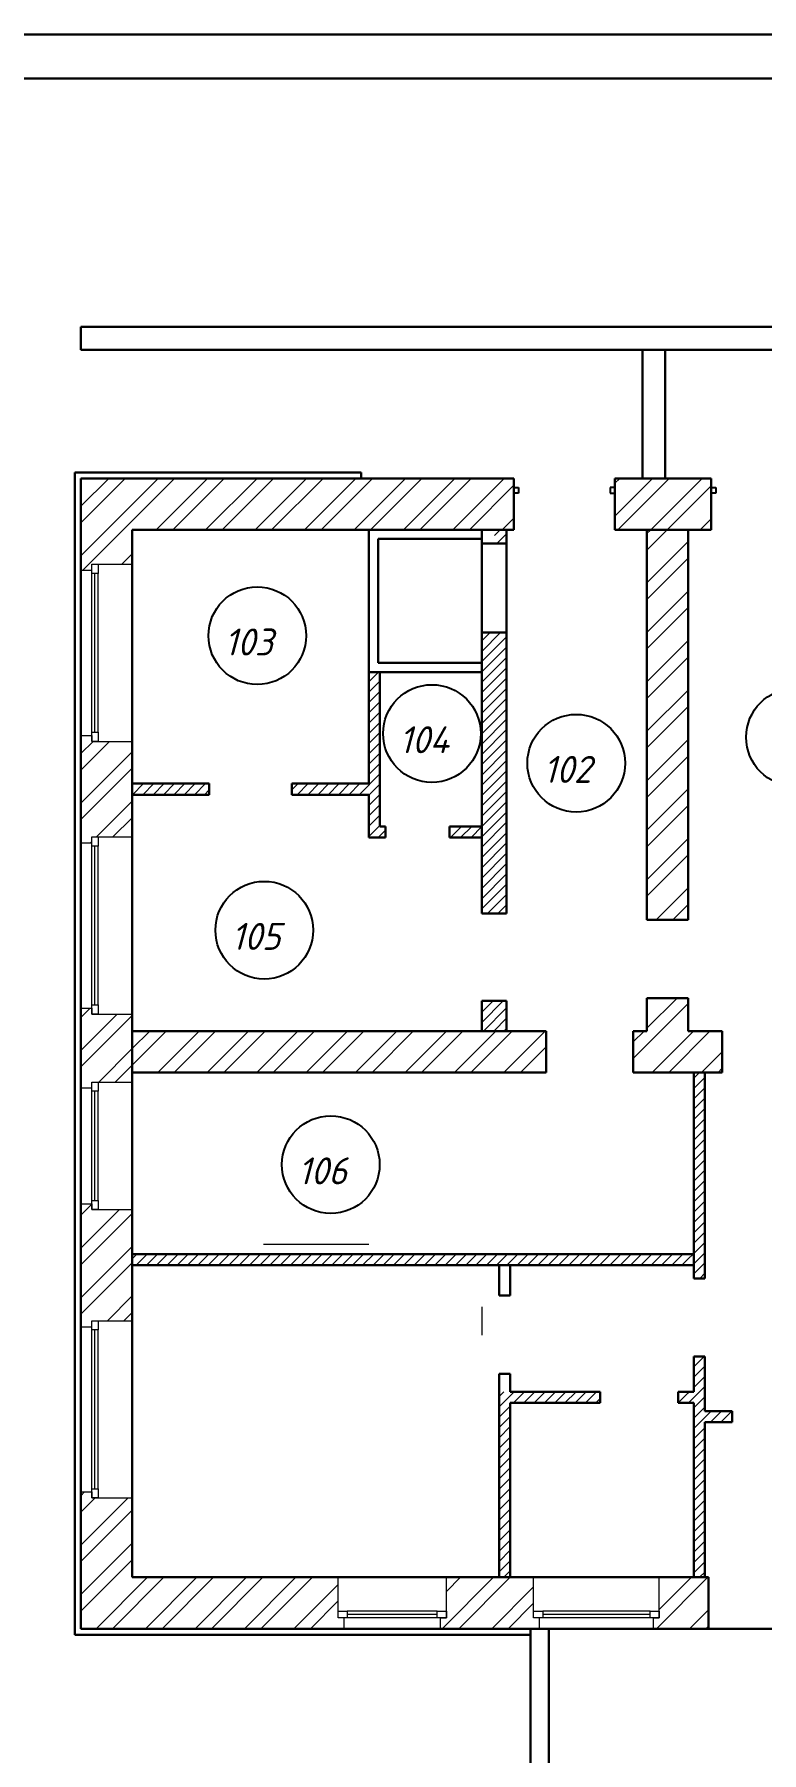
# Model space of a CAD drawing. Header units: millimetres. Extents: x -285783 to 224003, y -270247 to -22062.
# Drawn here: x -205318 to -197392, y -245617 to -226900 of the extents above; entities that cross this region are included whole.
import ezdxf

# ---------------------------------------------------------------- set-up
doc = ezdxf.new("R2010")
doc.units = ezdxf.units.MM
for name, color, linetype, lineweight in [('12 текст рамки', 7, 'Continuous', 30), ('13 рамка', 7, 'Continuous', 30), ('крыльцо', 7, 'Continuous', 25), ('стены нар', 7, 'Continuous', 30), ('штриховки', 86, 'Continuous', 20)]:
    doc.layers.add(name, color=color, linetype=linetype, lineweight=lineweight)
for name, color, linetype in [('SANTEH', 30, 'Continuous'), ('ОК и Д', 5, 'Continuous'), ('перегородки', 7, 'Continuous')]:
    doc.layers.add(name, color=color, linetype=linetype)
doc.styles.add('стиль1', font='')
doc.styles.get('стиль1').set_extended_font_data('GOST Common', italic=True)

msp = doc.modelspace()

# ---------------------------------------------------------------- linework, layer by layer
at = {"layer": '12 текст рамки', "color": 7, "lineweight": 15}
for p, q in [((-202819, -240077), (-201671, -240077)), ((-200440, -240762), (-200440, -241068))]:
    msp.add_line(p, q, dxfattribs=at)
at = {"layer": '13 рамка'}
for points in [[(-210097, -226900), (-169828, -226900), (-169828, -255376), (-210097, -255376)], [(-208179, -227380), (-170308, -227380), (-170308, -254896), (-208179, -254896)]]:
    msp.add_lwpolyline(points, close=True, dxfattribs=at)
at = {"layer": 'SANTEH'}
for p, q in [((-204206, -232297), (-203906, -232297)), ((-203906, -232297), (-203606, -232297)), ((-203606, -232297), (-203306, -232297)), ((-203306, -232297), (-203006, -232297)), ((-203006, -232297), (-202706, -232297)), ((-202706, -232297), (-202406, -232297)), ((-202406, -232297), (-202106, -232297)), ((-202106, -232297), (-201806, -232297))]:
    msp.add_line(p, q, dxfattribs=at)
at = {"layer": 'крыльцо', "color": 7}
for centre in [(-202888, -233450), (-200985, -234516), (-197029, -234557), (-199413, -234839), (-202812, -236658), (-202087, -239212)]:
    msp.add_circle(centre, 532, dxfattribs=at)
at = {"layer": 'ОК и Д'}
for p, q in [((-200092, -231837), (-200042, -231837)), ((-200042, -231837), (-200042, -231897)), ((-198992, -231837), (-199042, -231837)), ((-199042, -231837), (-199042, -231897)), ((-197942, -231837), (-197892, -231837)), ((-197892, -231837), (-197892, -231897)), ((-200042, -231897), (-200092, -231897)), ((-199042, -231897), (-198992, -231897)), ((-197892, -231897), (-197942, -231897))]:
    msp.add_line(p, q, dxfattribs=at)
at = {"layer": 'ОК и Д', "lineweight": 15}
for p, q in [((-204812, -232737), (-204692, -232737)), ((-204692, -232772), (-204692, -232672)), ((-204692, -232672), (-204622, -232672)), ((-204692, -232737), (-204692, -232672)), ((-204692, -232672), (-204252, -232672)), ((-204692, -234502), (-204692, -232772)), ((-204622, -232772), (-204692, -232772)), ((-204657, -234502), (-204657, -232772)), ((-204622, -232672), (-204622, -232772)), ((-204622, -234502), (-204622, -232772)), ((-204692, -234602), (-204692, -234502)), ((-204692, -234502), (-204622, -234502)), ((-204622, -234502), (-204622, -234602)), ((-204812, -234537), (-204692, -234537)), ((-204692, -234537), (-204692, -234602)), ((-204622, -234602), (-204692, -234602)), ((-204692, -234602), (-204252, -234602)), ((-204812, -235707), (-204692, -235707)), ((-204692, -235742), (-204692, -235642)), ((-204692, -235642), (-204622, -235642)), ((-204692, -235707), (-204692, -235642)), ((-204692, -235642), (-204252, -235642)), ((-204692, -237472), (-204692, -235742)), ((-204622, -235742), (-204692, -235742)), ((-204657, -237472), (-204657, -235742)), ((-204622, -235642), (-204622, -235742)), ((-204622, -237472), (-204622, -235742)), ((-204812, -237507), (-204692, -237507)), ((-204692, -237572), (-204692, -237472)), ((-204692, -237472), (-204622, -237472)), ((-204692, -237507), (-204692, -237572)), ((-204622, -237472), (-204622, -237572)), ((-204622, -237572), (-204692, -237572)), ((-204692, -237572), (-204252, -237572)), ((-204812, -238377), (-204692, -238377)), ((-204692, -238412), (-204692, -238312)), ((-204692, -238312), (-204622, -238312)), ((-204692, -238377), (-204692, -238312)), ((-204692, -238312), (-204252, -238312)), ((-204692, -239602), (-204692, -238412)), ((-204622, -238412), (-204692, -238412)), ((-204657, -239602), (-204657, -238412)), ((-204622, -238312), (-204622, -238412)), ((-204622, -239602), (-204622, -238412)), ((-204812, -239637), (-204692, -239637)), ((-204692, -239702), (-204692, -239602)), ((-204692, -239602), (-204622, -239602)), ((-204692, -239637), (-204692, -239702)), ((-204622, -239702), (-204692, -239702)), ((-204692, -239702), (-204252, -239702)), ((-204622, -239602), (-204622, -239702)), ((-204812, -240977), (-204692, -240977)), ((-204692, -241012), (-204692, -240912)), ((-204692, -240912), (-204622, -240912)), ((-204692, -240977), (-204692, -240912)), ((-204692, -240912), (-204252, -240912)), ((-204692, -242742), (-204692, -241012)), ((-204622, -241012), (-204692, -241012)), ((-204657, -242742), (-204657, -241012)), ((-204622, -240912), (-204622, -241012)), ((-204622, -242742), (-204622, -241012)), ((-204692, -242842), (-204692, -242742)), ((-204692, -242742), (-204622, -242742)), ((-204622, -242742), (-204622, -242842)), ((-204812, -242777), (-204692, -242777)), ((-204692, -242777), (-204692, -242842)), ((-204622, -242842), (-204692, -242842)), ((-204692, -242842), (-204252, -242842)), ((-202007, -244147), (-202007, -243707)), ((-200827, -244147), (-200827, -243707)), ((-199877, -244147), (-199877, -243707)), ((-198507, -244147), (-198507, -243707)), ((-202007, -244147), (-202007, -244077)), ((-202007, -244077), (-201907, -244077)), ((-201907, -244147), (-202007, -244147)), ((-201942, -244147), (-202007, -244147)), ((-201942, -244267), (-201942, -244147)), ((-201907, -244077), (-201907, -244147)), ((-200927, -244077), (-201907, -244077)), ((-200927, -244112), (-201907, -244112)), ((-200927, -244147), (-201907, -244147)), ((-200927, -244147), (-200927, -244077)), ((-200927, -244077), (-200827, -244077)), ((-200827, -244147), (-200927, -244147)), ((-200892, -244267), (-200892, -244147)), ((-200892, -244147), (-200827, -244147)), ((-200827, -244077), (-200827, -244147)), ((-199877, -244147), (-199877, -244077)), ((-199877, -244077), (-199777, -244077)), ((-199777, -244147), (-199877, -244147)), ((-199812, -244147), (-199877, -244147)), ((-199812, -244267), (-199812, -244147)), ((-199777, -244077), (-199777, -244147)), ((-198607, -244077), (-199777, -244077)), ((-198607, -244112), (-199777, -244112)), ((-198607, -244147), (-199777, -244147)), ((-198607, -244147), (-198607, -244077)), ((-198607, -244077), (-198507, -244077)), ((-198507, -244147), (-198607, -244147)), ((-198572, -244267), (-198572, -244147)), ((-198572, -244147), (-198507, -244147)), ((-198507, -244077), (-198507, -244147))]:
    msp.add_line(p, q, dxfattribs=at)
at = {"layer": 'перегородки', "lineweight": 30}
for p, q in [((-204812, -230337), (-204812, -230087)), ((-204812, -230087), (-194682, -230087)), ((-198562, -230337), (-204812, -230337)), ((-198692, -231737), (-198692, -230337)), ((-196242, -230337), (-198562, -230337)), ((-198442, -231737), (-198442, -230337)), ((-200092, -231737), (-204812, -231737)), ((-204812, -231737), (-204812, -244267)), ((-200092, -232297), (-200092, -231737)), ((-198992, -231737), (-198992, -232297)), ((-197942, -231737), (-198992, -231737)), ((-198992, -231737), (-197942, -231737)), ((-197942, -232297), (-197942, -231737)), ((-204252, -243707), (-204252, -232297)), ((-204252, -232297), (-200092, -232297)), ((-201672, -233847), (-201672, -232297)), ((-201672, -232297), (-200442, -232297)), ((-201572, -233747), (-201572, -232397)), ((-201572, -232397), (-200442, -232397)), ((-200442, -236477), (-200442, -232297)), ((-200172, -232447), (-200442, -232447)), ((-200172, -232297), (-200172, -236477)), ((-198992, -232297), (-198642, -232297)), ((-198642, -232297), (-198642, -236547)), ((-198642, -232297), (-198192, -232297)), ((-198192, -236547), (-198192, -232297)), ((-198192, -232297), (-197942, -232297)), ((-200172, -233417), (-200442, -233417)), ((-200442, -233747), (-201572, -233747)), ((-201672, -235062), (-201672, -233847)), ((-200442, -233847), (-201672, -233847)), ((-201552, -233847), (-201552, -235527)), ((-204252, -235062), (-203412, -235062)), ((-203412, -235062), (-203412, -235182)), ((-202512, -235182), (-202512, -235062)), ((-202512, -235062), (-201672, -235062)), ((-203412, -235182), (-204252, -235182)), ((-201672, -235182), (-202512, -235182)), ((-201672, -235647), (-201672, -235182)), ((-201552, -235527), (-201492, -235527)), ((-201492, -235527), (-201492, -235647)), ((-200442, -235527), (-200792, -235527)), ((-200792, -235527), (-200792, -235647)), ((-201492, -235647), (-201672, -235647)), ((-200792, -235647), (-200442, -235647)), ((-200172, -236477), (-200442, -236477)), ((-198642, -236547), (-198192, -236547)), ((-200172, -237427), (-200442, -237427)), ((-200442, -237427), (-200442, -237757)), ((-200172, -237757), (-200172, -237427)), ((-198642, -237757), (-198642, -237397)), ((-198642, -237397), (-198192, -237397)), ((-198192, -237397), (-198192, -237757)), ((-204252, -237757), (-199742, -237757)), ((-199742, -237757), (-199742, -238207)), ((-198792, -238207), (-198792, -237757)), ((-198792, -237757), (-198642, -237757)), ((-198192, -237757), (-197822, -237757)), ((-197822, -237757), (-197822, -238207)), ((-199742, -238207), (-204252, -238207)), ((-197822, -238207), (-198792, -238207)), ((-198132, -238207), (-198132, -239987)), ((-198012, -239987), (-198012, -238207)), ((-198132, -239987), (-198132, -240451)), ((-198012, -240451), (-198012, -239987)), ((-204252, -240187), (-200252, -240187)), ((-200132, -240307), (-204252, -240307)), ((-200252, -240187), (-198132, -240187)), ((-200252, -240639), (-200252, -240307)), ((-198132, -240307), (-200132, -240307)), ((-200132, -240307), (-200132, -240307)), ((-200132, -240307), (-200132, -240639)), ((-198132, -240451), (-198012, -240451)), ((-200252, -240639), (-200132, -240639)), ((-198132, -241687), (-198132, -241301)), ((-198132, -241301), (-198012, -241301)), ((-198012, -241301), (-198012, -241897)), ((-200252, -241687), (-200252, -241489)), ((-200252, -241489), (-200132, -241489)), ((-200132, -241489), (-200132, -241687)), ((-200252, -243707), (-200252, -241687)), ((-200132, -241687), (-199152, -241687)), ((-199152, -241807), (-200132, -241807)), ((-200132, -241807), (-200132, -243707)), ((-199152, -241687), (-199152, -241807)), ((-198302, -241807), (-198302, -241687)), ((-198302, -241687), (-198132, -241687)), ((-198132, -241807), (-198302, -241807)), ((-198132, -243707), (-198132, -241807)), ((-198012, -241897), (-197712, -241897)), ((-197712, -241897), (-197712, -242017)), ((-197712, -242017), (-198012, -242017)), ((-198012, -242017), (-198012, -243707)), ((-197972, -243707), (-204252, -243707)), ((-197972, -244267), (-197972, -243707)), ((-204812, -244267), (-197972, -244267)), ((-199912, -244267), (-199912, -247167)), ((-199712, -247167), (-199712, -244267))]:
    msp.add_line(p, q, dxfattribs=at)
at = {"layer": 'стены нар'}
for p, q in [((-201758, -231672), (-204877, -231672)), ((-204877, -231672), (-204877, -244332)), ((-201758, -231737), (-201758, -231672)), ((-204877, -244332), (-199912, -244332)), ((-199912, -244267), (-190392, -244267)), ((-199912, -245767), (-199912, -244267)), ((-199912, -244332), (-199912, -244267))]:
    msp.add_line(p, q, dxfattribs=at)
at = {"layer": 'штриховки', "color": 18, "lineweight": 15, "true_color": 0x000000}
for p, q in [((-204812, -232041), (-204507, -231737)), ((-204812, -232580), (-203968, -231737)), ((-204812, -232221), (-204327, -231737)), ((-204789, -232737), (-203789, -231737)), ((-203989, -232297), (-203429, -231737)), ((-203810, -232297), (-203250, -231737)), ((-203451, -232297), (-202891, -231737)), ((-203271, -232297), (-202711, -231737)), ((-202912, -232297), (-202352, -231737)), ((-202732, -232297), (-202172, -231737)), ((-202373, -232297), (-201813, -231737)), ((-202193, -232297), (-201633, -231737)), ((-201834, -232297), (-201274, -231737)), ((-201655, -232297), (-201095, -231737)), ((-201295, -232297), (-200735, -231737)), ((-201116, -232297), (-200556, -231737)), ((-200757, -232297), (-200197, -231737)), ((-200577, -232297), (-200092, -231811)), ((-198992, -232148), (-198580, -231737)), ((-198992, -231789), (-198939, -231737)), ((-198961, -232297), (-198401, -231737)), ((-198601, -232297), (-198041, -231737)), ((-198422, -232297), (-197942, -231817)), ((-200218, -232297), (-200092, -232171)), ((-198062, -232297), (-197942, -232176)), ((-198642, -232337), (-198601, -232297)), ((-198642, -232517), (-198422, -232297)), ((-198642, -232876), (-198192, -232426)), ((-204364, -232672), (-204252, -232559)), ((-198642, -233055), (-198192, -232605)), ((-198642, -233415), (-198192, -232965)), ((-198642, -233594), (-198192, -233144)), ((-198642, -233953), (-198192, -233503)), ((-198642, -234133), (-198192, -233683)), ((-198642, -234492), (-198192, -234042)), ((-198642, -234672), (-198192, -234222)), ((-204812, -234735), (-204678, -234602)), ((-204812, -234915), (-204498, -234602)), ((-198642, -235031), (-198192, -234581)), ((-204812, -235274), (-204252, -234714)), ((-198642, -235211), (-198192, -234761)), ((-204812, -235454), (-204252, -234894)), ((-204640, -235642), (-204252, -235253)), ((-198642, -235570), (-198192, -235120)), ((-204461, -235642), (-204252, -235433)), ((-198642, -235750), (-198192, -235300)), ((-204705, -235707), (-204692, -235693)), ((-198642, -236109), (-198192, -235659)), ((-198642, -236288), (-198192, -235838)), ((-198541, -236547), (-198192, -236198)), ((-198361, -236547), (-198192, -236377)), ((-204812, -237609), (-204709, -237507)), ((-198792, -238055), (-198192, -237455)), ((-198642, -237725), (-198313, -237397)), ((-204812, -237968), (-204415, -237572)), ((-204812, -238148), (-204252, -237588)), ((-204252, -237947), (-204061, -237757)), ((-204252, -238127), (-203882, -237757)), ((-203972, -238207), (-203522, -237757)), ((-203793, -238207), (-203343, -237757)), ((-203434, -238207), (-202984, -237757)), ((-203254, -238207), (-202804, -237757)), ((-202895, -238207), (-202445, -237757)), ((-202715, -238207), (-202265, -237757)), ((-202356, -238207), (-201906, -237757)), ((-202176, -238207), (-201726, -237757)), ((-201817, -238207), (-201367, -237757)), ((-201638, -238207), (-201188, -237757)), ((-201278, -238207), (-200828, -237757)), ((-201099, -238207), (-200649, -237757)), ((-200740, -238207), (-200290, -237757)), ((-200560, -238207), (-200110, -237757)), ((-200201, -238207), (-199751, -237757)), ((-198792, -237875), (-198673, -237757)), ((-198584, -238207), (-198134, -237757)), ((-198405, -238207), (-197955, -237757)), ((-204616, -238312), (-204252, -237947)), ((-200021, -238207), (-199742, -237927)), ((-198046, -238207), (-197822, -237983)), ((-204437, -238312), (-204252, -238127)), ((-197866, -238207), (-197822, -238162)), ((-204812, -239764), (-204692, -239644)), ((-204812, -240123), (-204390, -239702)), ((-204812, -240303), (-204252, -239743)), ((-204812, -240662), (-204252, -240102)), ((-204812, -240842), (-204252, -240282)), ((-204522, -240912), (-204252, -240641)), ((-204343, -240912), (-204252, -240821)), ((-204812, -242818), (-204771, -242777)), ((-204812, -243356), (-204297, -242842)), ((-204812, -242997), (-204656, -242842)), ((-204812, -243536), (-204252, -242976)), ((-204812, -243895), (-204252, -243335)), ((-204812, -244075), (-204252, -243515)), ((-204644, -244267), (-204084, -243707)), ((-204465, -244267), (-203905, -243707)), ((-204106, -244267), (-203546, -243707)), ((-203926, -244267), (-203366, -243707)), ((-203567, -244267), (-203007, -243707)), ((-203387, -244267), (-202827, -243707)), ((-203028, -244267), (-202468, -243707)), ((-202848, -244267), (-202288, -243707)), ((-202489, -244267), (-202007, -243784)), ((-200873, -244267), (-200313, -243707)), ((-200827, -243862), (-200672, -243707)), ((-200693, -244267), (-200133, -243707)), ((-200334, -244267), (-199877, -243810)), ((-198538, -244267), (-197978, -243707)), ((-198507, -244056), (-198157, -243707)), ((-202309, -244267), (-202007, -243964)), ((-200154, -244267), (-199877, -243989)), ((-198179, -244267), (-197972, -244060)), ((-197999, -244267), (-197972, -244239)), ((-201950, -244267), (-201942, -244258))]:
    msp.add_line(p, q, dxfattribs=at)
at = {"layer": 'штриховки', "color": 251, "lineweight": 5, "true_color": 0x636466}
for p, q in [((-200302, -232358), (-200240, -232297)), ((-200278, -232447), (-200182, -232350)), ((-200442, -233508), (-200350, -233417)), ((-200442, -233621), (-200238, -233417)), ((-200442, -233733), (-200172, -233463)), ((-200442, -233845), (-200172, -233575)), ((-200442, -233957), (-200172, -233687)), ((-200442, -234070), (-200172, -233800)), ((-200442, -234182), (-200172, -233912)), ((-200442, -234294), (-200172, -234024)), ((-200442, -234406), (-200172, -234136)), ((-200442, -234519), (-200172, -234249)), ((-200442, -234631), (-200172, -234361)), ((-200442, -234743), (-200172, -234473)), ((-200442, -234855), (-200172, -234585)), ((-200442, -234968), (-200172, -234698)), ((-200442, -235080), (-200172, -234810)), ((-200442, -235192), (-200172, -234922)), ((-200442, -235304), (-200172, -235034)), ((-200442, -235417), (-200172, -235147)), ((-200442, -235529), (-200172, -235259)), ((-200442, -235641), (-200172, -235371)), ((-200442, -235753), (-200172, -235483)), ((-200442, -235866), (-200172, -235596)), ((-200442, -235978), (-200172, -235708)), ((-200442, -236090), (-200172, -235820)), ((-200442, -236203), (-200172, -235933)), ((-200442, -236315), (-200172, -236045)), ((-200442, -236427), (-200172, -236157)), ((-200379, -236477), (-200172, -236269)), ((-200267, -236477), (-200172, -236382)), ((-200442, -237437), (-200431, -237427)), ((-200442, -237550), (-200319, -237427)), ((-200442, -237662), (-200207, -237427)), ((-200424, -237757), (-200172, -237504)), ((-200312, -237757), (-200172, -237616)), ((-200200, -237757), (-200172, -237729)), ((-198132, -238270), (-198068, -238207)), ((-198132, -238383), (-198012, -238263)), ((-198132, -238495), (-198012, -238375)), ((-198132, -238607), (-198012, -238487)), ((-198132, -238719), (-198012, -238599)), ((-198132, -238832), (-198012, -238712)), ((-198132, -238944), (-198012, -238824)), ((-198132, -239056), (-198012, -238936)), ((-198132, -239168), (-198012, -239048)), ((-198132, -239281), (-198012, -239161)), ((-198132, -239393), (-198012, -239273)), ((-198132, -239505), (-198012, -239385)), ((-198132, -239617), (-198012, -239497)), ((-198132, -239730), (-198012, -239610)), ((-198132, -239842), (-198012, -239722)), ((-198132, -239954), (-198012, -239834)), ((-198132, -240066), (-198052, -239987)), ((-198132, -240179), (-198012, -240059)), ((-198052, -239987), (-198012, -239946)), ((-204252, -240237), (-204201, -240187)), ((-204209, -240307), (-204089, -240187)), ((-204097, -240307), (-203977, -240187)), ((-203985, -240307), (-203865, -240187)), ((-203872, -240307), (-203752, -240187)), ((-203760, -240307), (-203640, -240187)), ((-203648, -240307), (-203528, -240187)), ((-203536, -240307), (-203416, -240187)), ((-203423, -240307), (-203303, -240187)), ((-203311, -240307), (-203191, -240187)), ((-203199, -240307), (-203079, -240187)), ((-203087, -240307), (-202967, -240187)), ((-202974, -240307), (-202854, -240187)), ((-202862, -240307), (-202742, -240187)), ((-202750, -240307), (-202630, -240187)), ((-202638, -240307), (-202518, -240187)), ((-202525, -240307), (-202405, -240187)), ((-202413, -240307), (-202293, -240187)), ((-202301, -240307), (-202181, -240187)), ((-202189, -240307), (-202069, -240187)), ((-202076, -240307), (-201956, -240187)), ((-201964, -240307), (-201844, -240187)), ((-201852, -240307), (-201732, -240187)), ((-201740, -240307), (-201620, -240187)), ((-201627, -240307), (-201507, -240187)), ((-201515, -240307), (-201395, -240187)), ((-201403, -240307), (-201283, -240187)), ((-201291, -240307), (-201171, -240187)), ((-201178, -240307), (-201058, -240187)), ((-201066, -240307), (-200946, -240187)), ((-200954, -240307), (-200834, -240187)), ((-200842, -240307), (-200722, -240187)), ((-200729, -240307), (-200609, -240187)), ((-200617, -240307), (-200497, -240187)), ((-200505, -240307), (-200385, -240187)), ((-200392, -240307), (-200272, -240187)), ((-200280, -240307), (-200160, -240187)), ((-200168, -240307), (-200048, -240187)), ((-200056, -240307), (-199936, -240187)), ((-199943, -240307), (-199823, -240187)), ((-199831, -240307), (-199711, -240187)), ((-199719, -240307), (-199599, -240187)), ((-199607, -240307), (-199487, -240187)), ((-199494, -240307), (-199374, -240187)), ((-199382, -240307), (-199262, -240187)), ((-199270, -240307), (-199150, -240187)), ((-199158, -240307), (-199038, -240187)), ((-199045, -240307), (-198925, -240187)), ((-198933, -240307), (-198813, -240187)), ((-198821, -240307), (-198701, -240187)), ((-198709, -240307), (-198589, -240187)), ((-198596, -240307), (-198476, -240187)), ((-198484, -240307), (-198364, -240187)), ((-198372, -240307), (-198252, -240187)), ((-198260, -240307), (-198192, -240239)), ((-198192, -240239), (-198140, -240187)), ((-198147, -240307), (-198132, -240291)), ((-198132, -240291), (-198012, -240171)), ((-198132, -240403), (-198012, -240283)), ((-198067, -240451), (-198012, -240395)), ((-198132, -241413), (-198019, -241301)), ((-198132, -241526), (-198012, -241406)), ((-198132, -241638), (-198012, -241518)), ((-200252, -241737), (-200201, -241687)), ((-200252, -241850), (-200089, -241687)), ((-200096, -241807), (-199976, -241687)), ((-199984, -241807), (-199864, -241687)), ((-199872, -241807), (-199752, -241687)), ((-199760, -241807), (-199640, -241687)), ((-199647, -241807), (-199527, -241687)), ((-199535, -241807), (-199415, -241687)), ((-199423, -241807), (-199303, -241687)), ((-199311, -241807), (-199191, -241687)), ((-199198, -241807), (-199152, -241760)), ((-198302, -241696), (-198293, -241687)), ((-198300, -241807), (-198192, -241698)), ((-198192, -241698), (-198180, -241687)), ((-198188, -241807), (-198012, -241630)), ((-198132, -241862), (-198012, -241742)), ((-200252, -241962), (-200132, -241842)), ((-200252, -242074), (-200132, -241954)), ((-198132, -241975), (-198012, -241855)), ((-198132, -242087), (-197941, -241897)), ((-197949, -242017), (-197829, -241897)), ((-197837, -242017), (-197717, -241897)), ((-200252, -242186), (-200132, -242066)), ((-200252, -242299), (-200132, -242179)), ((-198132, -242199), (-198012, -242079)), ((-197725, -242017), (-197712, -242004)), ((-200252, -242411), (-200132, -242291)), ((-198132, -242311), (-198012, -242191)), ((-198132, -242424), (-198012, -242304)), ((-200252, -242523), (-200132, -242403)), ((-200252, -242635), (-200132, -242515)), ((-198132, -242536), (-198012, -242416)), ((-198132, -242648), (-198012, -242528)), ((-200252, -242748), (-200132, -242628)), ((-200252, -242860), (-200132, -242740)), ((-198132, -242761), (-198012, -242641)), ((-200252, -242972), (-200132, -242852)), ((-198132, -242873), (-198012, -242753)), ((-198132, -242985), (-198012, -242865)), ((-200252, -243084), (-200132, -242964)), ((-200252, -243197), (-200132, -243077)), ((-198132, -243097), (-198012, -242977)), ((-198132, -243210), (-198012, -243090)), ((-200252, -243309), (-200132, -243189)), ((-200252, -243421), (-200132, -243301)), ((-198132, -243322), (-198012, -243202)), ((-200252, -243533), (-200132, -243413)), ((-198132, -243434), (-198012, -243314)), ((-198132, -243546), (-198012, -243426)), ((-200252, -243646), (-200132, -243526)), ((-200200, -243707), (-200132, -243638)), ((-198132, -243659), (-198012, -243539)), ((-198068, -243707), (-198012, -243651))]:
    msp.add_line(p, q, dxfattribs=at)
at = {"layer": 'штриховки', "color": 251, "true_color": 0x636466}
for p, q in [((-201672, -233953), (-201566, -233847)), ((-201672, -234065), (-201552, -233945)), ((-201672, -234177), (-201552, -234057)), ((-201672, -234289), (-201552, -234169)), ((-201672, -234402), (-201552, -234282)), ((-201672, -234514), (-201552, -234394)), ((-201672, -234626), (-201552, -234506)), ((-201672, -234738), (-201552, -234618)), ((-201672, -234851), (-201552, -234731)), ((-201672, -234963), (-201552, -234843)), ((-204252, -235073), (-204240, -235062)), ((-204248, -235182), (-204128, -235062)), ((-204135, -235182), (-204015, -235062)), ((-204023, -235182), (-203903, -235062)), ((-203911, -235182), (-203791, -235062)), ((-203799, -235182), (-203679, -235062)), ((-203686, -235182), (-203566, -235062)), ((-203574, -235182), (-203454, -235062)), ((-202512, -235129), (-202444, -235062)), ((-202452, -235182), (-202332, -235062)), ((-202339, -235182), (-202219, -235062)), ((-202227, -235182), (-202107, -235062)), ((-202115, -235182), (-201995, -235062)), ((-202003, -235182), (-201883, -235062)), ((-201890, -235182), (-201770, -235062)), ((-201778, -235182), (-201552, -234955)), ((-201672, -235187), (-201552, -235067)), ((-203462, -235182), (-203412, -235131)), ((-201672, -235300), (-201552, -235180)), ((-201672, -235412), (-201552, -235292)), ((-201672, -235524), (-201552, -235404)), ((-201672, -235636), (-201552, -235516)), ((-201570, -235647), (-201492, -235569)), ((-200792, -235542), (-200776, -235527)), ((-200784, -235647), (-200664, -235527)), ((-200672, -235647), (-200552, -235527)), ((-200559, -235647), (-200442, -235529)), ((-200447, -235647), (-200442, -235641))]:
    msp.add_line(p, q, dxfattribs=at)

# ---------------------------------------------------------------- texts
at = {"layer": 'крыльцо', "color": 7, "char_height": 293.4, "attachment_point": 1, "style": 'стиль1'}
for s, insert in [('103', (-203247, -233372)), ('104', (-201343, -234437)), ('102', (-199771, -234760)), ('105', (-203171, -236579)), ('106', (-202446, -239133))]:
    msp.add_mtext_dynamic_manual_height_columns(s, width=1450.83, gutter_width=1467, heights=[0], dxfattribs=dict(at, insert=insert))

doc.saveas('drawing.dxf')
